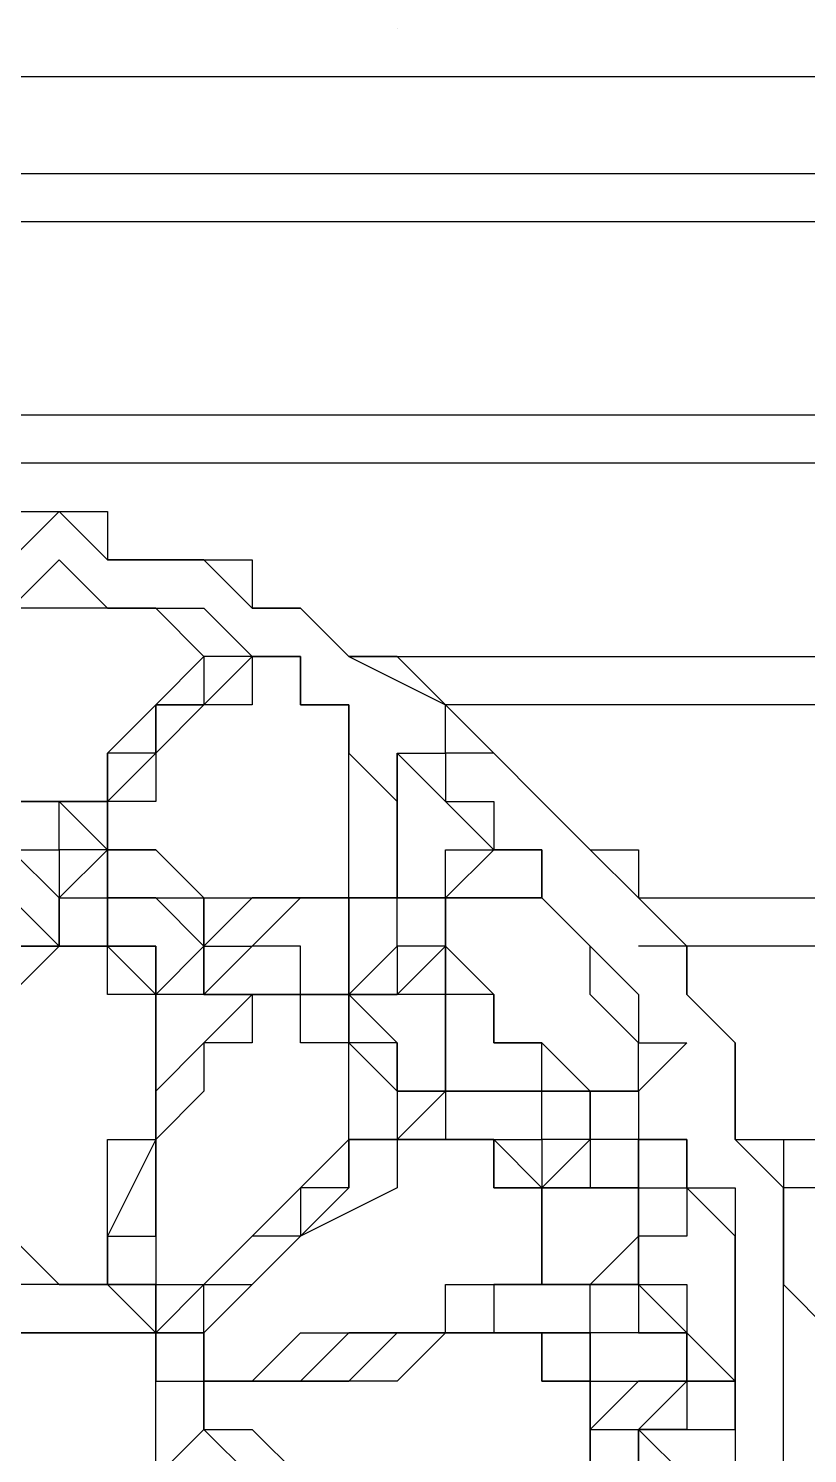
# Model space of a CAD drawing. Header units: millimetres. Extents: x 0 to 600, y 0 to 450.
# Drawn here: x 414.37 to 430.5, y 224.5 to 254 of the extents above; entities that cross this region are included whole.
import ezdxf

# ---------------------------------------------------------------- set-up
doc = ezdxf.new("R2010")
doc.units = ezdxf.units.MM
doc.layers.add('Engraving', color=1, linetype='Continuous')
doc.layers.add('External Cuts', color=5, linetype='Continuous')

# ---------------------------------------------------------------- blocks, each defined once
blk = doc.blocks.new('roof front')
blk.add_line((0, 78), (-150, 78))

msp = doc.modelspace()

# ---------------------------------------------------------------- linework, layer by layer
at = {"layer": 'Engraving'}
for p, q in [((422, 254), (422, 254)), ((394, 251), (550, 251)), ((550, 250), (394, 250)), ((394, 246), (550, 246)), ((394, 246), (550, 246)), ((394, 246), (550, 246)), ((550, 245), (394, 245)), ((550, 245), (394, 245)), ((550, 245), (394, 245)), ((414, 244), (415, 244)), ((415, 244), (414, 243)), ((415, 244), (415, 244)), ((415, 244), (415, 244)), ((415, 244), (416, 244)), ((416, 243), (415, 244)), ((415, 244), (415, 244)), ((415, 244), (415, 244)), ((416, 244), (416, 243)), ((414, 242), (415, 243)), ((415, 243), (415, 243)), ((415, 243), (415, 243)), ((415, 243), (415, 243)), ((415, 243), (416, 242)), ((416, 243), (417, 243)), ((417, 243), (416, 243)), ((416, 243), (416, 243)), ((417, 243), (418, 243)), ((418, 243), (417, 243)), ((417, 243), (417, 243)), ((418, 243), (419, 243)), ((419, 242), (418, 243)), ((419, 243), (419, 242)), ((415, 242), (414, 242)), ((416, 242), (415, 242)), ((415, 242), (415, 242)), ((415, 242), (415, 242)), ((416, 242), (417, 242)), ((417, 242), (416, 242)), ((416, 242), (416, 242)), ((417, 242), (418, 242)), ((418, 241), (417, 242)), ((417, 242), (417, 242)), ((418, 242), (419, 241)), ((419, 242), (420, 242)), ((420, 242), (419, 242)), ((420, 242), (421, 241)), ((421, 241), (420, 242)), ((417, 240), (418, 241)), ((418, 240), (419, 241)), ((419, 241), (418, 241)), ((418, 241), (418, 240)), ((418, 241), (418, 241)), ((418, 241), (418, 241)), ((419, 241), (419, 241)), ((419, 241), (419, 241)), ((419, 241), (420, 241)), ((420, 241), (419, 241)), ((419, 241), (419, 241)), ((419, 241), (419, 241)), ((419, 241), (419, 240)), ((419, 241), (419, 241)), ((419, 241), (419, 241)), ((419, 241), (419, 241)), ((420, 241), (420, 240)), ((420, 240), (420, 241)), ((421, 241), (466, 241)), ((421, 241), (423, 240)), ((422, 241), (421, 241)), ((423, 240), (422, 241)), ((416, 239), (417, 240)), ((417, 239), (417, 240)), ((417, 240), (418, 240)), ((418, 240), (417, 239)), ((418, 240), (417, 240)), ((417, 240), (417, 239)), ((417, 240), (417, 240)), ((418, 240), (418, 240)), ((418, 240), (418, 240)), ((419, 240), (418, 240)), ((420, 240), (420, 240)), ((420, 240), (421, 240)), ((421, 240), (420, 240)), ((420, 240), (420, 240)), ((421, 240), (421, 240)), ((421, 240), (421, 240)), ((421, 240), (421, 239)), ((421, 239), (421, 240)), ((421, 240), (421, 240)), ((421, 240), (421, 240)), ((464, 240), (423, 240)), ((423, 240), (423, 240)), ((423, 240), (424, 239)), ((423, 239), (423, 240)), ((416, 238), (417, 239)), ((417, 239), (416, 239)), ((416, 239), (416, 238)), ((416, 238), (416, 239)), ((417, 239), (417, 239)), ((417, 239), (417, 238)), ((421, 239), (421, 239)), ((421, 239), (421, 239)), ((421, 239), (422, 238)), ((421, 238), (421, 239)), ((421, 239), (421, 239)), ((422, 238), (422, 239)), ((422, 239), (422, 239)), ((422, 239), (422, 239)), ((422, 239), (422, 239)), ((422, 239), (422, 239)), ((422, 239), (422, 239)), ((422, 239), (422, 239)), ((422, 239), (422, 239)), ((422, 239), (423, 239)), ((423, 238), (422, 239)), ((422, 239), (422, 239)), ((422, 239), (422, 239)), ((422, 239), (422, 239)), ((422, 239), (422, 239)), ((422, 239), (422, 238)), ((424, 239), (423, 239)), ((423, 239), (423, 238)), ((424, 239), (425, 238)), ((425, 238), (424, 239)), ((415, 238), (414, 238)), ((414, 238), (415, 238)), ((415, 237), (415, 238)), ((415, 238), (415, 238)), ((415, 238), (415, 238)), ((415, 238), (415, 238)), ((415, 238), (416, 237)), ((416, 238), (415, 238)), ((415, 238), (415, 238)), ((415, 238), (415, 238)), ((415, 238), (416, 238)), ((416, 237), (416, 238)), ((416, 238), (416, 238)), ((416, 238), (416, 238)), ((417, 238), (416, 238)), ((416, 238), (416, 238)), ((416, 238), (416, 238)), ((416, 238), (416, 238)), ((416, 238), (416, 237)), ((416, 238), (416, 238)), ((416, 238), (416, 238)), ((416, 238), (416, 238)), ((416, 238), (416, 238)), ((421, 237), (421, 238)), ((422, 238), (422, 237)), ((422, 237), (422, 238)), ((422, 238), (422, 238)), ((422, 238), (422, 237)), ((423, 238), (424, 238)), ((424, 237), (423, 238)), ((424, 238), (424, 237)), ((425, 238), (426, 237)), ((426, 237), (425, 238)), ((415, 236), (414, 237)), ((414, 237), (415, 237)), ((416, 237), (415, 236)), ((416, 237), (415, 237)), ((415, 237), (415, 237)), ((415, 237), (415, 237)), ((415, 237), (415, 237)), ((415, 237), (415, 237)), ((415, 237), (415, 237)), ((415, 237), (415, 237)), ((415, 237), (415, 237)), ((415, 237), (415, 237)), ((415, 237), (415, 237)), ((415, 237), (415, 236)), ((416, 236), (416, 237)), ((416, 237), (416, 237)), ((416, 237), (416, 236)), ((416, 237), (416, 237)), ((416, 237), (416, 237)), ((416, 237), (416, 237)), ((416, 237), (416, 237)), ((416, 236), (416, 237)), ((416, 237), (416, 237)), ((416, 237), (416, 237)), ((417, 237), (416, 237)), ((416, 237), (416, 237)), ((416, 237), (416, 237)), ((416, 237), (416, 237)), ((416, 237), (416, 237)), ((416, 237), (416, 237)), ((416, 237), (417, 237)), ((418, 236), (417, 237)), ((417, 237), (417, 237)), ((417, 237), (417, 237)), ((417, 237), (417, 237)), ((417, 237), (417, 237)), ((417, 237), (418, 236)), ((421, 236), (421, 237)), ((421, 237), (421, 237)), ((422, 237), (422, 237)), ((422, 237), (422, 236)), ((422, 236), (422, 237)), ((422, 237), (422, 237)), ((422, 237), (422, 236)), ((424, 237), (423, 236)), ((423, 236), (423, 237)), ((423, 237), (424, 237)), ((424, 237), (425, 237)), ((425, 237), (424, 237)), ((424, 237), (424, 237)), ((424, 237), (424, 237)), ((424, 237), (424, 237)), ((425, 236), (425, 237)), ((425, 237), (425, 236)), ((425, 237), (425, 237)), ((426, 237), (427, 237)), ((427, 236), (426, 237)), ((426, 237), (426, 237)), ((427, 237), (427, 236)), ((414, 236), (415, 235)), ((415, 236), (415, 235)), ((415, 235), (415, 236)), ((415, 236), (415, 236)), ((415, 236), (415, 236)), ((415, 236), (416, 236)), ((415, 236), (415, 236)), ((415, 236), (415, 236)), ((415, 236), (415, 236)), ((415, 236), (415, 236)), ((415, 236), (415, 236)), ((415, 236), (415, 236)), ((416, 235), (416, 236)), ((416, 236), (416, 236)), ((416, 236), (417, 236)), ((417, 236), (416, 236)), ((416, 236), (416, 236)), ((416, 236), (416, 236)), ((416, 236), (416, 235)), ((417, 236), (417, 236)), ((417, 236), (417, 236)), ((417, 236), (417, 236)), ((417, 236), (418, 236)), ((418, 235), (417, 236)), ((417, 236), (417, 236)), ((417, 236), (417, 236)), ((417, 236), (417, 236)), ((418, 236), (418, 235)), ((418, 236), (418, 236)), ((418, 236), (418, 236)), ((419, 236), (418, 235)), ((418, 235), (418, 236)), ((418, 236), (418, 236)), ((418, 236), (418, 236)), ((418, 236), (418, 236)), ((418, 236), (418, 236)), ((418, 236), (418, 236)), ((418, 236), (418, 236)), ((418, 236), (418, 236)), ((418, 236), (419, 236)), ((419, 235), (420, 236)), ((420, 236), (419, 236)), ((419, 236), (419, 236)), ((419, 236), (419, 236)), ((419, 236), (419, 236)), ((419, 236), (419, 236)), ((419, 236), (420, 236)), ((419, 236), (419, 236)), ((420, 236), (420, 236)), ((420, 236), (420, 236)), ((420, 236), (421, 236)), ((421, 236), (420, 236)), ((420, 236), (420, 236)), ((420, 236), (420, 236)), ((420, 236), (421, 236)), ((421, 236), (421, 235)), ((421, 235), (421, 236)), ((421, 236), (421, 236)), ((421, 236), (422, 236)), ((422, 236), (421, 236)), ((421, 236), (421, 235)), ((422, 236), (421, 236)), ((421, 236), (421, 236)), ((421, 236), (421, 236)), ((421, 236), (421, 236)), ((421, 236), (421, 236)), ((421, 236), (421, 236)), ((421, 236), (421, 236)), ((421, 236), (421, 236)), ((421, 236), (421, 236)), ((422, 236), (422, 236)), ((422, 236), (422, 236)), ((422, 236), (422, 236)), ((422, 236), (422, 236)), ((422, 236), (422, 236)), ((422, 236), (423, 236)), ((422, 235), (422, 236)), ((422, 236), (422, 236)), ((422, 236), (422, 236)), ((422, 236), (422, 236)), ((422, 236), (422, 236)), ((422, 236), (422, 236)), ((423, 236), (422, 236)), ((422, 236), (422, 236)), ((422, 236), (422, 236)), ((422, 236), (423, 236)), ((423, 235), (423, 236)), ((423, 236), (423, 236)), ((423, 236), (423, 236)), ((423, 236), (424, 236)), ((424, 236), (423, 236)), ((423, 236), (423, 236)), ((423, 236), (423, 235)), ((423, 236), (423, 235)), ((423, 236), (423, 236)), ((423, 236), (423, 236)), ((423, 236), (423, 236)), ((423, 236), (423, 236)), ((423, 236), (423, 236)), ((424, 236), (425, 236)), ((425, 236), (424, 236)), ((424, 236), (424, 236)), ((425, 236), (426, 235)), ((426, 235), (425, 236)), ((425, 236), (425, 236)), ((425, 236), (425, 236)), ((427, 236), (460, 236)), ((427, 236), (427, 236)), ((427, 236), (428, 235)), ((428, 235), (427, 236)), ((414, 235), (415, 235)), ((415, 235), (414, 234)), ((415, 235), (414, 235)), ((415, 235), (415, 235)), ((415, 235), (415, 235)), ((415, 235), (416, 235)), ((416, 235), (415, 235)), ((415, 235), (415, 235)), ((415, 235), (415, 235)), ((415, 235), (415, 235)), ((415, 235), (415, 235)), ((416, 235), (415, 235)), ((415, 235), (415, 235)), ((415, 235), (415, 235)), ((415, 235), (415, 235)), ((415, 235), (416, 235)), ((415, 235), (415, 235)), ((416, 235), (416, 235)), ((416, 235), (417, 234)), ((416, 234), (416, 235)), ((417, 235), (416, 235)), ((416, 235), (416, 235)), ((416, 235), (416, 235)), ((416, 235), (416, 235)), ((416, 235), (416, 235)), ((416, 235), (416, 235)), ((416, 235), (417, 235)), ((417, 234), (417, 235)), ((417, 234), (418, 235)), ((417, 235), (417, 235)), ((417, 235), (417, 234)), ((418, 234), (418, 235)), ((418, 235), (418, 235)), ((418, 235), (418, 235)), ((418, 235), (419, 235)), ((419, 235), (418, 234)), ((418, 235), (418, 235)), ((418, 235), (418, 235)), ((418, 235), (418, 235)), ((418, 235), (418, 234)), ((418, 235), (418, 235)), ((418, 235), (418, 235)), ((418, 235), (418, 235)), ((418, 235), (418, 235)), ((418, 235), (418, 235)), ((418, 235), (418, 235)), ((419, 235), (419, 235)), ((419, 235), (419, 235)), ((420, 235), (419, 235)), ((419, 235), (419, 235)), ((419, 235), (419, 235)), ((419, 235), (419, 235)), ((419, 235), (419, 235)), ((420, 234), (420, 235)), ((420, 235), (420, 235)), ((420, 235), (420, 235)), ((420, 235), (420, 235)), ((420, 235), (420, 235)), ((420, 235), (420, 235)), ((420, 235), (420, 235)), ((421, 235), (421, 234)), ((421, 235), (421, 235)), ((421, 235), (421, 235)), ((421, 234), (421, 235)), ((421, 235), (421, 235)), ((421, 235), (421, 235)), ((421, 235), (421, 234)), ((421, 234), (422, 235)), ((422, 234), (423, 235)), ((423, 235), (422, 235)), ((422, 235), (422, 235)), ((422, 235), (422, 234)), ((422, 235), (422, 235)), ((422, 235), (422, 235)), ((422, 235), (422, 235)), ((422, 235), (422, 235)), ((422, 235), (422, 235)), ((423, 235), (423, 234)), ((423, 234), (423, 235)), ((423, 235), (423, 235)), ((423, 235), (423, 235)), ((423, 235), (423, 235)), ((423, 235), (423, 235)), ((423, 235), (423, 235)), ((423, 235), (423, 235)), ((423, 235), (423, 235)), ((423, 235), (423, 235)), ((423, 235), (423, 235)), ((423, 235), (423, 235)), ((423, 235), (424, 234)), ((426, 235), (427, 234)), ((426, 234), (426, 235)), ((460, 235), (427, 235)), ((428, 235), (428, 234)), ((428, 234), (428, 235)), ((417, 234), (416, 234)), ((416, 234), (416, 234)), ((416, 234), (416, 234)), ((417, 234), (417, 234)), ((417, 234), (417, 234)), ((417, 234), (417, 234)), ((417, 234), (417, 233)), ((417, 233), (417, 234)), ((417, 234), (417, 234)), ((417, 234), (417, 234)), ((418, 234), (417, 234)), ((417, 234), (417, 234)), ((417, 234), (417, 234)), ((417, 234), (417, 234)), ((417, 234), (417, 234)), ((417, 234), (417, 234)), ((417, 234), (417, 234)), ((417, 234), (417, 234)), ((418, 233), (419, 234)), ((418, 234), (418, 234)), ((419, 234), (418, 234)), ((418, 234), (418, 234)), ((418, 234), (418, 234)), ((418, 234), (418, 234)), ((418, 234), (418, 234)), ((418, 234), (419, 234)), ((418, 234), (418, 234)), ((418, 234), (418, 234)), ((418, 234), (418, 234)), ((418, 234), (418, 234)), ((418, 234), (418, 234)), ((418, 234), (418, 234)), ((418, 234), (418, 234)), ((418, 234), (418, 234)), ((419, 234), (419, 234)), ((419, 234), (420, 234)), ((420, 234), (419, 234)), ((419, 234), (419, 233)), ((420, 234), (419, 234)), ((419, 234), (419, 234)), ((419, 234), (419, 234)), ((419, 234), (420, 234)), ((420, 234), (420, 234)), ((420, 234), (421, 234)), ((420, 233), (420, 234)), ((420, 234), (420, 234)), ((421, 234), (420, 234)), ((420, 234), (420, 234)), ((420, 234), (420, 234)), ((420, 234), (420, 234)), ((420, 234), (420, 234)), ((420, 234), (420, 234)), ((421, 234), (421, 233)), ((421, 233), (421, 234)), ((421, 234), (421, 234)), ((421, 234), (422, 234)), ((422, 234), (421, 234)), ((421, 234), (421, 234)), ((421, 234), (421, 234)), ((421, 234), (422, 233)), ((421, 234), (421, 234)), ((421, 234), (421, 234)), ((422, 234), (421, 234)), ((421, 234), (421, 234)), ((421, 234), (421, 234)), ((421, 234), (421, 234)), ((421, 234), (421, 234)), ((423, 234), (422, 234)), ((422, 234), (422, 234)), ((423, 234), (423, 234)), ((423, 234), (423, 233)), ((423, 233), (423, 234)), ((423, 234), (423, 234)), ((423, 234), (423, 234)), ((423, 234), (423, 234)), ((423, 234), (423, 234)), ((424, 234), (423, 234)), ((423, 234), (423, 234)), ((424, 233), (424, 234)), ((424, 234), (424, 234)), ((424, 234), (424, 234)), ((424, 234), (424, 233)), ((427, 233), (426, 234)), ((426, 234), (426, 234)), ((427, 234), (427, 233)), ((428, 234), (429, 233)), ((429, 233), (428, 234)), ((417, 232), (418, 233)), ((417, 233), (417, 233)), ((417, 233), (417, 233)), ((417, 233), (417, 233)), ((417, 233), (417, 233)), ((417, 233), (417, 232)), ((417, 232), (417, 233)), ((417, 233), (417, 233)), ((417, 233), (417, 233)), ((418, 233), (418, 233)), ((418, 233), (418, 233)), ((418, 233), (418, 233)), ((418, 233), (418, 233)), ((419, 233), (418, 233)), ((418, 233), (418, 233)), ((418, 233), (418, 233)), ((418, 233), (418, 233)), ((418, 233), (418, 232)), ((419, 233), (419, 233)), ((421, 233), (420, 233)), ((421, 233), (421, 233)), ((421, 233), (421, 233)), ((421, 233), (422, 232)), ((421, 232), (421, 233)), ((421, 233), (421, 233)), ((421, 233), (421, 233)), ((422, 233), (421, 233)), ((422, 232), (422, 233)), ((422, 233), (422, 233)), ((422, 233), (422, 233)), ((422, 233), (422, 233)), ((422, 233), (422, 233)), ((422, 233), (422, 232)), ((423, 233), (423, 233)), ((423, 233), (423, 233)), ((423, 233), (423, 233)), ((423, 233), (423, 232)), ((423, 232), (423, 233)), ((423, 233), (423, 233)), ((423, 233), (423, 233)), ((423, 233), (423, 233)), ((425, 233), (424, 233)), ((424, 233), (424, 233)), ((424, 233), (424, 233)), ((424, 233), (424, 233)), ((424, 233), (424, 233)), ((424, 233), (425, 233)), ((425, 232), (425, 233)), ((425, 233), (425, 233)), ((425, 233), (425, 233)), ((425, 233), (426, 232)), ((427, 233), (428, 233)), ((428, 233), (427, 232)), ((427, 232), (427, 233)), ((427, 233), (427, 233)), ((427, 233), (427, 233)), ((427, 233), (427, 233)), ((427, 233), (427, 233)), ((427, 233), (427, 233)), ((429, 233), (429, 232)), ((429, 232), (429, 233)), ((429, 233), (429, 233)), ((417, 231), (417, 232)), ((417, 232), (417, 232)), ((417, 232), (417, 232)), ((418, 232), (417, 231)), ((417, 232), (417, 231)), ((417, 231), (417, 232)), ((421, 231), (421, 232)), ((421, 232), (421, 232)), ((421, 232), (421, 232)), ((422, 232), (422, 232)), ((422, 232), (422, 232)), ((422, 232), (422, 232)), ((422, 232), (422, 231)), ((422, 231), (423, 232)), ((422, 232), (422, 232)), ((422, 232), (422, 232)), ((423, 232), (422, 232)), ((422, 232), (422, 232)), ((422, 232), (422, 232)), ((422, 232), (422, 232)), ((422, 232), (422, 232)), ((422, 232), (422, 232)), ((422, 232), (422, 232)), ((422, 232), (422, 232)), ((422, 232), (423, 232)), ((423, 232), (424, 232)), ((424, 232), (423, 232)), ((423, 232), (423, 232)), ((423, 232), (423, 231)), ((423, 232), (423, 232)), ((423, 232), (423, 232)), ((424, 232), (424, 232)), ((424, 232), (424, 232)), ((424, 232), (424, 232)), ((424, 232), (425, 232)), ((425, 232), (424, 232)), ((424, 232), (424, 232)), ((424, 232), (424, 232)), ((424, 232), (424, 232)), ((425, 232), (425, 232)), ((425, 232), (426, 232)), ((425, 231), (425, 232)), ((425, 232), (425, 232)), ((425, 232), (425, 232)), ((425, 232), (425, 232)), ((425, 232), (425, 232)), ((426, 232), (425, 232)), ((425, 232), (425, 232)), ((426, 231), (426, 232)), ((426, 232), (426, 232)), ((426, 232), (427, 232)), ((426, 232), (426, 232)), ((426, 232), (426, 232)), ((426, 232), (426, 232)), ((426, 232), (426, 232)), ((426, 232), (426, 231)), ((426, 232), (426, 232)), ((427, 232), (426, 232)), ((426, 232), (426, 232)), ((426, 232), (426, 232)), ((426, 232), (426, 232)), ((426, 232), (426, 232)), ((426, 232), (426, 232)), ((426, 232), (426, 232)), ((426, 232), (426, 232)), ((426, 232), (427, 232)), ((427, 232), (427, 232)), ((427, 232), (427, 232)), ((427, 232), (427, 232)), ((427, 232), (427, 232)), ((427, 232), (427, 231)), ((427, 232), (427, 232)), ((427, 232), (427, 232)), ((427, 232), (427, 232)), ((427, 232), (427, 232)), ((427, 232), (427, 232)), ((427, 232), (427, 232)), ((427, 232), (427, 232)), ((427, 232), (427, 232)), ((427, 232), (427, 232)), ((427, 232), (427, 232)), ((429, 232), (429, 231)), ((429, 231), (429, 232)), ((417, 231), (416, 229)), ((416, 230), (416, 231)), ((416, 231), (417, 231)), ((417, 230), (417, 231)), ((417, 231), (417, 231)), ((417, 231), (417, 231)), ((417, 231), (417, 231)), ((417, 231), (417, 230)), ((417, 231), (417, 231)), ((420, 230), (421, 231)), ((421, 230), (421, 231)), ((421, 231), (422, 231)), ((422, 231), (421, 231)), ((421, 231), (421, 231)), ((421, 231), (421, 230)), ((421, 231), (421, 231)), ((421, 231), (421, 231)), ((422, 231), (422, 231)), ((422, 231), (422, 231)), ((422, 231), (423, 231)), ((423, 231), (422, 231)), ((422, 231), (422, 231)), ((422, 231), (422, 231)), ((422, 231), (422, 230)), ((422, 231), (422, 231)), ((423, 231), (422, 231)), ((422, 231), (422, 231)), ((422, 231), (422, 231)), ((423, 231), (423, 231)), ((423, 231), (423, 231)), ((423, 231), (423, 231)), ((423, 231), (424, 231)), ((424, 231), (423, 231)), ((423, 231), (423, 231)), ((424, 231), (423, 231)), ((423, 231), (423, 231)), ((423, 231), (423, 231)), ((423, 231), (423, 231)), ((423, 231), (423, 231)), ((423, 231), (424, 231)), ((424, 231), (424, 231)), ((424, 231), (424, 230)), ((424, 230), (424, 231)), ((424, 231), (424, 231)), ((424, 231), (424, 231)), ((425, 230), (424, 231)), ((424, 231), (424, 231)), ((424, 231), (424, 231)), ((424, 231), (424, 231)), ((424, 231), (424, 231)), ((424, 231), (425, 231)), ((425, 230), (426, 231)), ((426, 231), (425, 231)), ((425, 231), (425, 230)), ((425, 231), (425, 231)), ((425, 231), (425, 231)), ((425, 231), (425, 231)), ((425, 231), (425, 231)), ((425, 231), (425, 231)), ((425, 231), (425, 231)), ((426, 231), (426, 231)), ((427, 231), (426, 231)), ((426, 231), (426, 231)), ((426, 231), (426, 231)), ((426, 231), (426, 231)), ((426, 231), (426, 231)), ((426, 231), (426, 231)), ((426, 231), (426, 231)), ((426, 231), (426, 230)), ((427, 231), (427, 231)), ((427, 231), (428, 231)), ((428, 231), (427, 231)), ((427, 231), (427, 230)), ((427, 231), (427, 231)), ((427, 231), (427, 231)), ((427, 231), (427, 231)), ((427, 231), (427, 231)), ((427, 231), (427, 231)), ((427, 231), (427, 231)), ((427, 230), (427, 231)), ((427, 231), (427, 231)), ((428, 230), (428, 231)), ((428, 231), (428, 231)), ((428, 231), (428, 231)), ((428, 231), (428, 231)), ((428, 231), (428, 230)), ((428, 230), (428, 231)), ((428, 231), (428, 230)), ((428, 231), (428, 231)), ((429, 231), (457, 231)), ((429, 231), (430, 231)), ((430, 230), (429, 231)), ((429, 231), (429, 231)), ((429, 231), (429, 231)), ((430, 231), (430, 231)), ((430, 231), (430, 231)), ((430, 231), (430, 230)), ((416, 229), (416, 230)), ((417, 229), (417, 230)), ((417, 230), (417, 230)), ((417, 230), (417, 229)), ((419, 229), (420, 230)), ((420, 229), (421, 230)), ((422, 230), (420, 229)), ((421, 230), (420, 230)), ((420, 230), (420, 229)), ((420, 230), (420, 230)), ((422, 230), (422, 230)), ((422, 230), (422, 230)), ((422, 230), (422, 230)), ((424, 230), (424, 230)), ((424, 230), (425, 230)), ((425, 230), (424, 230)), ((424, 230), (424, 230)), ((424, 230), (424, 230)), ((425, 230), (425, 230)), ((425, 230), (425, 229)), ((425, 229), (425, 230)), ((425, 229), (425, 230)), ((425, 230), (425, 230)), ((425, 230), (426, 230)), ((426, 230), (425, 230)), ((425, 230), (425, 230)), ((425, 230), (425, 230)), ((425, 230), (425, 230)), ((425, 230), (425, 229)), ((425, 230), (425, 230)), ((426, 230), (425, 230)), ((425, 230), (425, 230)), ((425, 230), (425, 230)), ((426, 230), (427, 230)), ((427, 230), (426, 230)), ((427, 230), (426, 230)), ((426, 230), (426, 230)), ((426, 230), (426, 230)), ((426, 230), (426, 230)), ((426, 230), (427, 230)), ((427, 229), (427, 230)), ((427, 230), (427, 230)), ((427, 230), (427, 230)), ((427, 230), (427, 230)), ((427, 230), (428, 230)), ((427, 230), (427, 230)), ((427, 230), (427, 230)), ((427, 230), (427, 229)), ((427, 229), (427, 230)), ((427, 230), (427, 230)), ((427, 230), (427, 230)), ((427, 230), (427, 230)), ((427, 230), (427, 230)), ((427, 230), (427, 230)), ((428, 230), (429, 230)), ((429, 229), (428, 230)), ((428, 230), (428, 230)), ((428, 230), (428, 230)), ((428, 230), (428, 230)), ((428, 230), (428, 230)), ((428, 230), (428, 229)), ((429, 230), (429, 229)), ((457, 230), (430, 230)), ((430, 230), (430, 229)), ((430, 229), (430, 230)), ((430, 230), (430, 230)), ((414, 229), (415, 228)), ((416, 228), (416, 229)), ((416, 229), (417, 229)), ((416, 229), (416, 229)), ((416, 229), (416, 228)), ((416, 228), (416, 229)), ((417, 229), (417, 229)), ((417, 229), (417, 228)), ((419, 229), (418, 228)), ((418, 228), (419, 229)), ((419, 228), (420, 229)), ((420, 229), (419, 228)), ((420, 229), (419, 229)), ((425, 229), (425, 229)), ((425, 229), (425, 229)), ((425, 229), (425, 228)), ((425, 228), (425, 229)), ((425, 229), (425, 229)), ((425, 229), (425, 229)), ((425, 229), (425, 229)), ((425, 228), (425, 229)), ((425, 229), (425, 229)), ((425, 229), (425, 229)), ((425, 229), (425, 229)), ((425, 229), (425, 229)), ((425, 229), (425, 228)), ((426, 228), (427, 229)), ((427, 228), (427, 229)), ((427, 229), (427, 229)), ((427, 229), (427, 229)), ((428, 229), (427, 229)), ((427, 229), (427, 228)), ((427, 229), (427, 229)), ((427, 229), (427, 229)), ((427, 229), (427, 228)), ((427, 229), (427, 229)), ((427, 229), (427, 229)), ((427, 229), (427, 229)), ((428, 229), (428, 229)), ((429, 229), (429, 228)), ((429, 228), (429, 229)), ((429, 229), (429, 229)), ((430, 229), (430, 228)), ((430, 228), (430, 229)), ((415, 228), (414, 228)), ((416, 228), (415, 228)), ((415, 228), (415, 228)), ((415, 228), (415, 228)), ((415, 228), (415, 228)), ((415, 228), (415, 228)), ((415, 228), (415, 228)), ((415, 228), (415, 228)), ((415, 228), (415, 228)), ((415, 228), (416, 228)), ((417, 227), (416, 228)), ((416, 228), (416, 228)), ((416, 228), (416, 228)), ((416, 228), (416, 228)), ((417, 228), (416, 228)), ((416, 228), (416, 228)), ((416, 228), (416, 228)), ((416, 228), (417, 228)), ((416, 228), (416, 228)), ((416, 228), (416, 228)), ((416, 228), (416, 228)), ((418, 228), (417, 227)), ((417, 228), (418, 228)), ((417, 228), (417, 228)), ((417, 228), (417, 227)), ((417, 227), (417, 228)), ((417, 228), (417, 228)), ((417, 228), (417, 228)), ((418, 227), (418, 228)), ((418, 228), (419, 228)), ((419, 228), (418, 227)), ((419, 228), (419, 228)), ((423, 227), (423, 228)), ((423, 228), (424, 228)), ((425, 228), (424, 228)), ((424, 228), (424, 227)), ((424, 228), (424, 228)), ((424, 228), (424, 228)), ((424, 228), (424, 228)), ((424, 228), (425, 228)), ((425, 228), (425, 228)), ((425, 228), (425, 228)), ((425, 228), (425, 228)), ((426, 228), (425, 228)), ((425, 228), (425, 228)), ((425, 228), (425, 228)), ((425, 228), (425, 228)), ((425, 228), (425, 228)), ((425, 228), (425, 228)), ((425, 228), (425, 228)), ((425, 228), (426, 228)), ((426, 227), (426, 228)), ((426, 228), (426, 228)), ((426, 228), (427, 228)), ((427, 228), (426, 228)), ((426, 228), (426, 228)), ((426, 228), (426, 228)), ((426, 228), (426, 228)), ((426, 228), (426, 228)), ((426, 228), (426, 228)), ((426, 228), (426, 228)), ((427, 228), (427, 227)), ((428, 227), (427, 228)), ((427, 228), (427, 228)), ((427, 228), (427, 228)), ((427, 228), (427, 228)), ((427, 228), (427, 228)), ((427, 228), (427, 228)), ((427, 228), (427, 228)), ((427, 228), (427, 228)), ((427, 228), (427, 228)), ((427, 228), (427, 228)), ((427, 228), (427, 228)), ((427, 228), (428, 228)), ((428, 228), (428, 227)), ((429, 228), (429, 228)), ((429, 228), (429, 227)), ((429, 227), (429, 228)), ((430, 228), (431, 227)), ((430, 227), (430, 228)), ((414, 227), (415, 227)), ((415, 227), (414, 227)), ((415, 227), (415, 227)), ((415, 227), (415, 227)), ((415, 227), (416, 227)), ((416, 227), (415, 227)), ((415, 227), (415, 227)), ((416, 227), (416, 227)), ((416, 227), (416, 227)), ((416, 227), (417, 227)), ((417, 227), (416, 227)), ((416, 227), (416, 227)), ((416, 227), (416, 227)), ((417, 227), (417, 227)), ((417, 227), (417, 226)), ((417, 226), (417, 227)), ((418, 227), (417, 227)), ((417, 227), (417, 227)), ((417, 227), (417, 227)), ((417, 227), (418, 227)), ((417, 227), (417, 227)), ((417, 227), (417, 227)), ((417, 227), (417, 227)), ((418, 226), (418, 227)), ((418, 227), (418, 227)), ((418, 227), (418, 227)), ((418, 227), (418, 227)), ((418, 227), (418, 226)), ((419, 226), (420, 227)), ((421, 227), (420, 226)), ((420, 227), (420, 227)), ((420, 227), (421, 227)), ((421, 226), (422, 227)), ((423, 227), (421, 227)), ((421, 227), (421, 227)), ((421, 227), (422, 227)), ((422, 227), (423, 227)), ((423, 227), (422, 226)), ((422, 227), (423, 227)), ((423, 227), (424, 227)), ((424, 227), (423, 227)), ((423, 227), (423, 227)), ((424, 227), (423, 227)), ((424, 227), (424, 227)), ((424, 227), (424, 227)), ((424, 227), (424, 227)), ((424, 227), (424, 227)), ((424, 227), (425, 227)), ((425, 227), (424, 227)), ((424, 227), (424, 227)), ((425, 227), (425, 227)), ((425, 227), (425, 226)), ((425, 226), (425, 227)), ((426, 227), (425, 227)), ((425, 227), (425, 227)), ((425, 227), (425, 227)), ((425, 227), (425, 227)), ((425, 227), (425, 227)), ((425, 227), (425, 227)), ((425, 227), (425, 227)), ((425, 227), (425, 227)), ((425, 227), (425, 227)), ((425, 227), (425, 227)), ((425, 227), (425, 227)), ((425, 227), (426, 227)), ((426, 227), (425, 227)), ((425, 227), (425, 227)), ((425, 227), (426, 227)), ((426, 226), (426, 227)), ((427, 227), (426, 227)), ((426, 227), (426, 227)), ((426, 227), (426, 227)), ((426, 227), (426, 227)), ((426, 227), (426, 227)), ((426, 227), (426, 226)), ((427, 227), (427, 227)), ((427, 227), (427, 227)), ((427, 227), (428, 227)), ((428, 227), (427, 227)), ((427, 227), (427, 227)), ((427, 227), (427, 227)), ((428, 227), (428, 226)), ((428, 226), (428, 227)), ((428, 226), (428, 227)), ((428, 227), (428, 227)), ((428, 227), (428, 227)), ((428, 227), (429, 226)), ((429, 227), (429, 226)), ((429, 226), (429, 227)), ((429, 227), (429, 227)), ((430, 226), (430, 227)), ((417, 226), (417, 226)), ((417, 226), (417, 226)), ((417, 226), (418, 226)), ((417, 225), (417, 226)), ((417, 226), (417, 226)), ((417, 226), (417, 226)), ((417, 226), (417, 226)), ((418, 226), (418, 225)), ((418, 225), (418, 226)), ((418, 226), (419, 226)), ((420, 226), (418, 226)), ((418, 226), (418, 225)), ((419, 226), (418, 226)), ((418, 226), (418, 226)), ((418, 226), (418, 226)), ((418, 226), (418, 226)), ((418, 226), (418, 226)), ((418, 226), (419, 226)), ((418, 226), (418, 226)), ((418, 226), (418, 226)), ((418, 226), (418, 226)), ((418, 226), (418, 226)), ((419, 226), (419, 226)), ((419, 226), (420, 226)), ((420, 226), (419, 226)), ((419, 226), (419, 226)), ((420, 226), (421, 226)), ((421, 226), (420, 226)), ((420, 226), (420, 226)), ((421, 226), (421, 226)), ((421, 226), (421, 226)), ((422, 226), (421, 226)), ((422, 226), (422, 226)), ((425, 226), (426, 226)), ((426, 226), (425, 226)), ((426, 226), (426, 226)), ((426, 226), (426, 226)), ((426, 226), (426, 225)), ((426, 225), (426, 226)), ((426, 226), (426, 226)), ((426, 226), (426, 226)), ((426, 226), (426, 226)), ((426, 226), (426, 226)), ((427, 226), (426, 225)), ((426, 225), (426, 226)), ((426, 226), (426, 226)), ((426, 226), (426, 226)), ((426, 226), (426, 226)), ((426, 226), (427, 226)), ((427, 225), (428, 226)), ((428, 226), (427, 226)), ((427, 226), (428, 226)), ((427, 226), (427, 226)), ((427, 226), (427, 226)), ((427, 226), (427, 226)), ((428, 226), (428, 226)), ((428, 226), (428, 226)), ((428, 226), (428, 226)), ((428, 226), (429, 226)), ((429, 226), (428, 226)), ((428, 226), (428, 226)), ((428, 226), (428, 225)), ((428, 226), (428, 226)), ((428, 226), (428, 226)), ((428, 226), (428, 226)), ((428, 226), (428, 226)), ((429, 226), (428, 226)), ((429, 226), (429, 226)), ((429, 226), (429, 225)), ((429, 225), (429, 226)), ((429, 226), (429, 226)), ((429, 226), (429, 226)), ((429, 226), (429, 226)), ((429, 226), (429, 226)), ((429, 226), (429, 226)), ((429, 226), (429, 226)), ((429, 226), (429, 226)), ((429, 226), (429, 226)), ((429, 226), (429, 226)), ((429, 226), (429, 226)), ((429, 226), (429, 226)), ((429, 226), (429, 226)), ((429, 226), (429, 226)), ((429, 226), (429, 226)), ((430, 223), (430, 226)), ((418, 225), (417, 224)), ((417, 224), (417, 225)), ((417, 225), (417, 225)), ((418, 225), (418, 225)), ((418, 225), (418, 225)), ((419, 224), (418, 225)), ((418, 225), (418, 225)), ((418, 225), (418, 225)), ((418, 225), (418, 225)), ((418, 225), (418, 225)), ((418, 225), (418, 225)), ((418, 225), (418, 225)), ((418, 225), (419, 225)), ((419, 225), (420, 224)), ((426, 224), (426, 225)), ((426, 225), (426, 225)), ((426, 225), (426, 225)), ((426, 225), (427, 225)), ((426, 225), (426, 225)), ((426, 225), (426, 225)), ((426, 225), (426, 224)), ((426, 224), (426, 225)), ((426, 225), (426, 225)), ((426, 225), (426, 225)), ((426, 225), (426, 225)), ((427, 225), (428, 224)), ((427, 224), (427, 225)), ((427, 225), (427, 225)), ((427, 225), (427, 225)), ((427, 225), (427, 224)), ((427, 225), (427, 225)), ((427, 225), (427, 225)), ((427, 225), (427, 225)), ((427, 225), (427, 225)), ((428, 224), (427, 225)), ((427, 225), (427, 225)), ((428, 225), (427, 225)), ((427, 225), (427, 225)), ((427, 225), (427, 225)), ((427, 225), (427, 225)), ((427, 225), (428, 225)), ((428, 225), (428, 225)), ((428, 225), (428, 225)), ((428, 225), (428, 225)), ((428, 225), (429, 225)), ((429, 225), (429, 225)), ((429, 225), (429, 225)), ((429, 225), (429, 225)), ((429, 225), (429, 225)), ((429, 225), (429, 225)), ((429, 225), (429, 224)), ((429, 225), (429, 225)), ((429, 225), (429, 225)), ((429, 225), (429, 225)), ((429, 225), (429, 225)), ((429, 225), (429, 225)), ((429, 225), (429, 225)), ((429, 225), (429, 225)), ((429, 225), (429, 225))]:
    msp.add_line(p, q, dxfattribs=at)

# ---------------------------------------------------------------- block references
at = {"layer": 'External Cuts'}
msp.add_blockref('roof front', (547, 175), dxfattribs=at)

doc.saveas('drawing.dxf')
